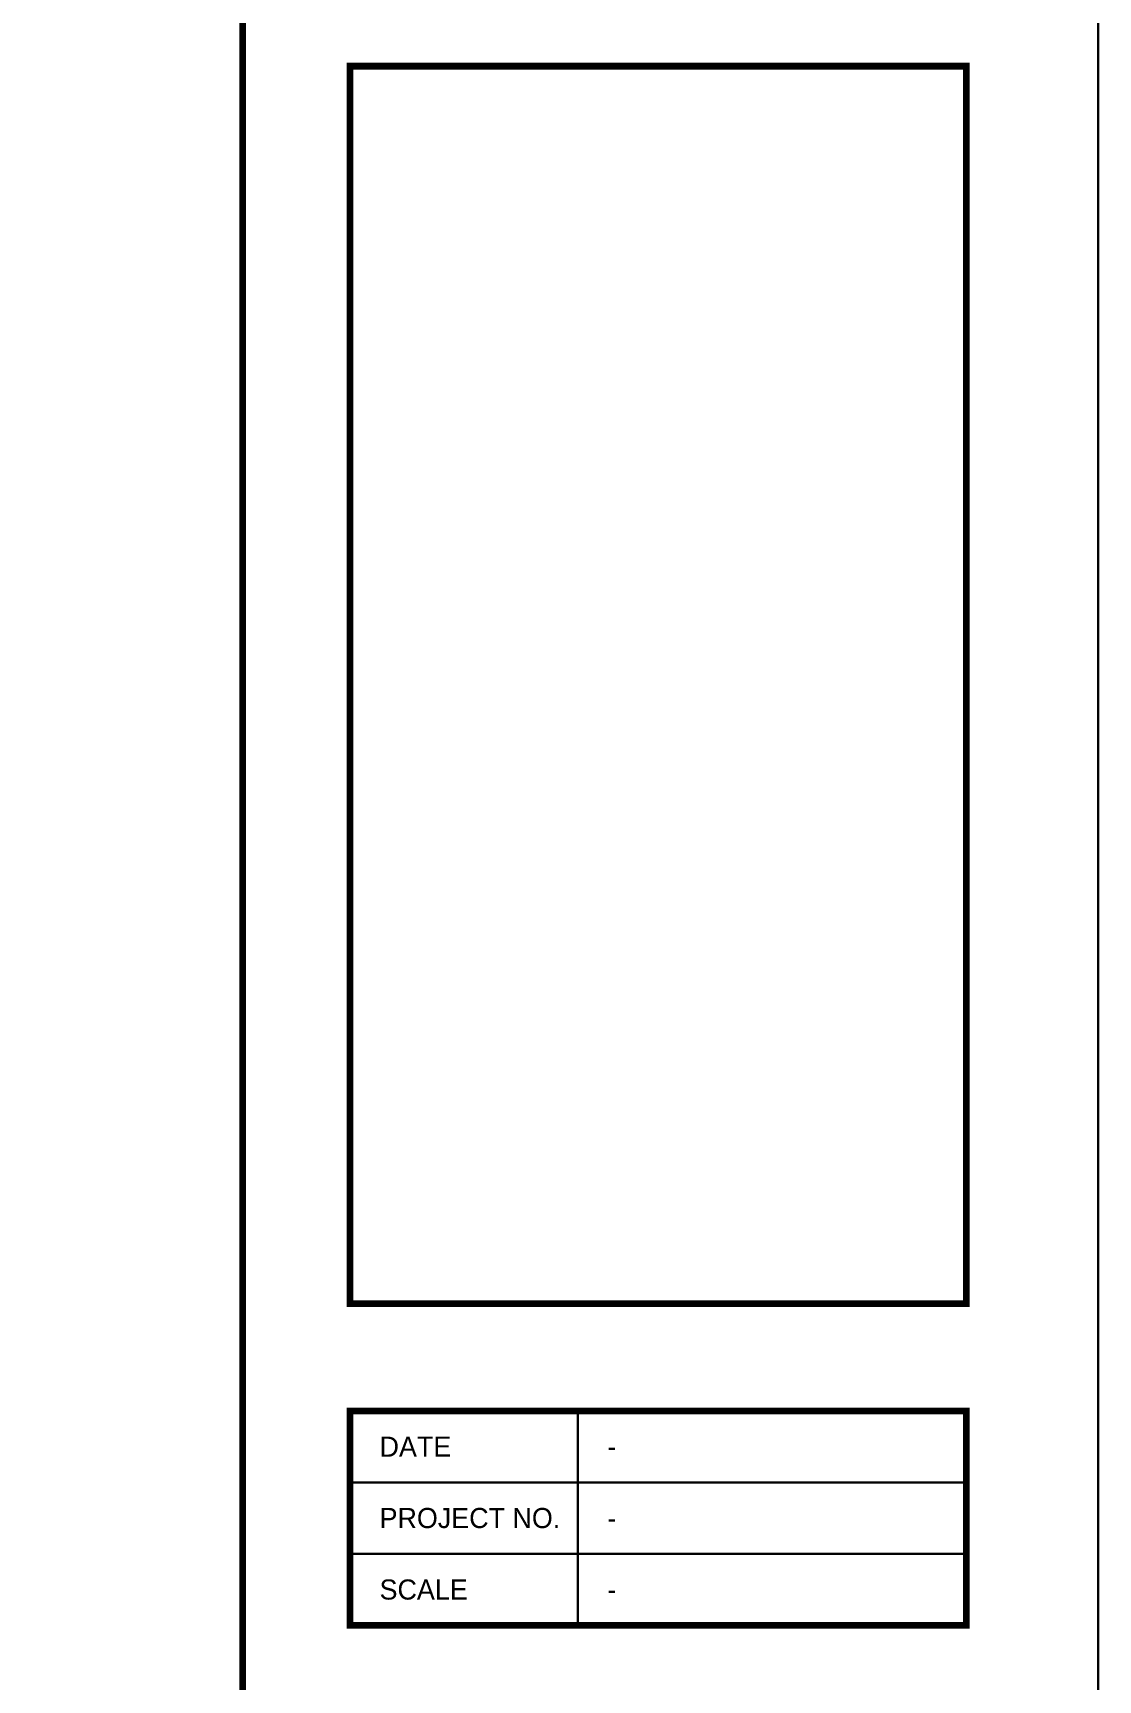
# Model space of a CAD drawing. Extents: x -1728 to 0, y -1152 to 0.
# Drawn here: x -238.5 to 0, y -822.7 to -454.2 of the extents above; entities that cross this region are included whole.
import ezdxf

# ---------------------------------------------------------------- set-up
doc = ezdxf.new("R2010")
doc.units = 0
doc.header["$LTSCALE"] = 48
doc.header["$MEASUREMENT"] = 0
doc.layers.add('24X36TB', color=7, linetype='CONTINUOUS', lineweight=30)
doc.layers.add('A-DIMS', color=3, linetype='CONTINUOUS')
doc.layers.add('TB-text', color=3, linetype='CONTINUOUS')
doc.styles.get("Standard").update_dxf_attribs({"font": 'ERASMD.TTF', "height": 4.5})

# ---------------------------------------------------------------- blocks, each defined once
blk = doc.blocks.new('A$C06A91398')
at = {"layer": '24X36TB'}
for p, q in [((495.62, 322.64), (495.62, 274.64)), ((444.62, 306.64), (582.62, 306.64)), ((444.62, 290.64), (582.62, 290.64)), ((444.62, 274.64), (582.62, 274.64))]:
    blk.add_line(p, q, dxfattribs=at)
blk.add_lwpolyline([(-1115.88, 1085.14), (612.12, 1085.14), (612.12, -66.86), (-1115.88, -66.86)], close=True, dxfattribs=at)
at = {"layer": '24X36TB', "const_width": 1.5}
for points in [[(420.62, -37.36), (420.62, 1055.64), (-1055.88, 1055.64), (-1055.88, -37.36)], [(444.62, 346.64), (444.62, 623.52), (582.62, 623.52), (582.62, 346.64)], [(444.62, 274.64), (444.62, 322.64), (582.62, 322.64), (582.62, 274.64)]]:
    blk.add_lwpolyline(points, close=True, dxfattribs=at)
at = {"layer": 'TB-text', "char_height": 4.5, "width": 51, "attachment_point": 4}
for s, insert in [('{\\fEras Medium ITC|b0|i0|c0|p34;DATE}', (451.26, 314.64)), ('{\\fEras Medium ITC|b0|i0|c0|p34;PROJECT NO.}', (451.26, 298.64)), ('{\\fEras Medium ITC|b0|i0|c0|p34;SCALE}', (451.26, 282.64))]:
    blk.add_mtext(s, dxfattribs=dict(at, insert=insert))

msp = doc.modelspace()

# ---------------------------------------------------------------- block references
at = {"layer": 'A-DIMS'}
msp.add_blockref('A$C06A91398', (-612.11644, -1085.14447), dxfattribs=at)

# ---------------------------------------------------------------- texts
at = {"layer": 'TB-text', "char_height": 4.5, "width": 51, "attachment_point": 4}
for insert in [(-109.85369, -770.5), (-109.85369, -786.5), (-109.85369, -802.5)]:
    msp.add_mtext('{\\fEras Medium ITC|b0|i0|c0|p34;-}', dxfattribs=dict(at, insert=insert))

doc.saveas('drawing.dxf')
